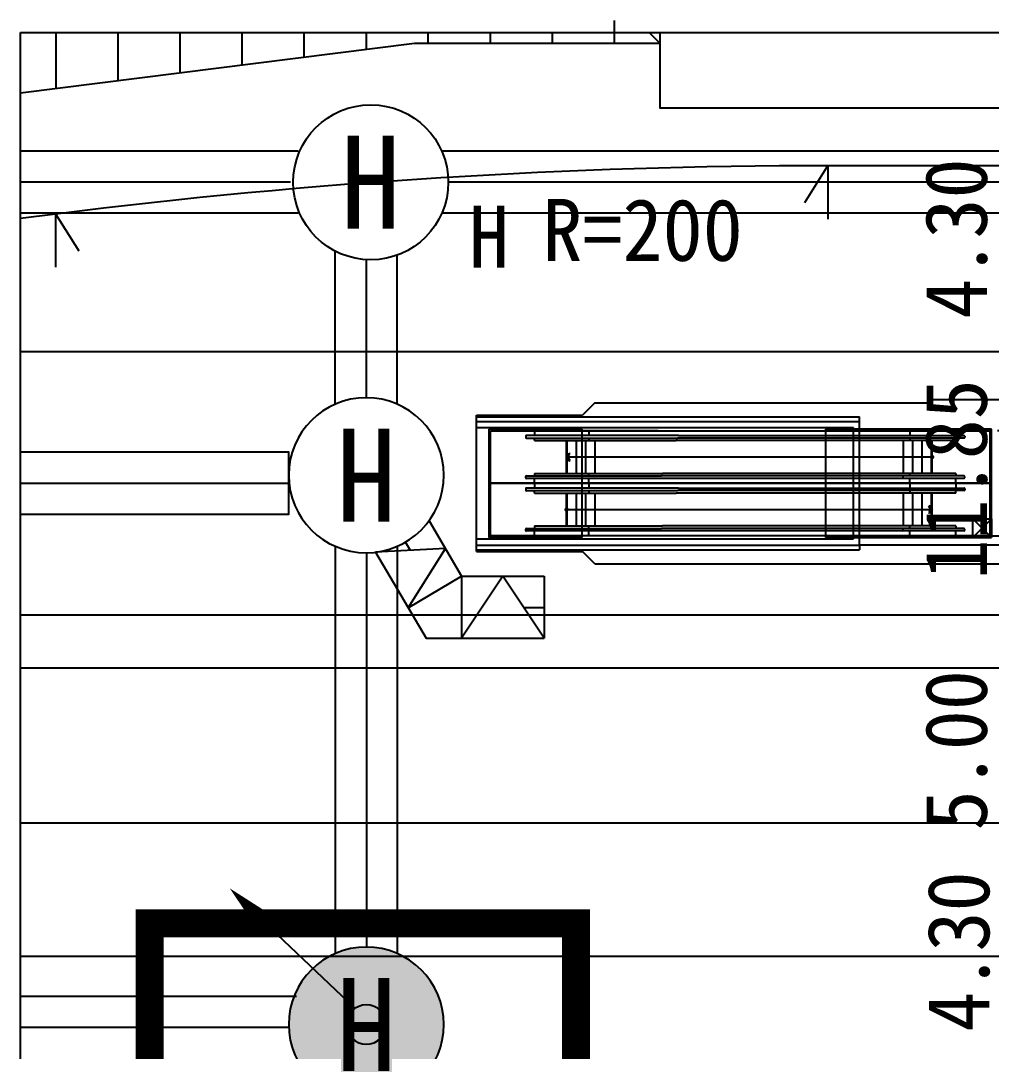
# Model space of a CAD drawing. Extents: x -8229 to 17635, y -14242 to -4883.
# Drawn here: x -8195 to -7152, y -8771 to -7663 of the extents above; entities that cross this region are included whole.
import ezdxf
from ezdxf.enums import TextEntityAlignment as Align

# ---------------------------------------------------------------- set-up
doc = ezdxf.new("R2010")
doc.units = 0
doc.header["$LTSCALE"] = 100
doc.header["$MEASUREMENT"] = 0
for name, pattern in [('A-HIDDN01', [0.375, 0.25, -0.125]), ('CENTER', [50.8, 31.75, -6.35, 6.35, -6.35]), ('HIDDEN', [9.525, 6.35, -3.175])]:
    doc.linetypes.add(name, pattern=pattern)
doc.layers.get('0').update_dxf_attribs({"linetype": 'CONTINUOUS'})
for name, color, linetype in [('TE-SYMB', 4, 'CONTINUOUS'), ('TI-BASE', 253, 'CONTINUOUS'), ('TN-XXXX', 3, 'CONTINUOUS'), ('TT-BASE', 253, 'CONTINUOUS'), ('TT-MANH', 4, 'CONTINUOUS'), ('TZ-CABL', 4, 'CONTINUOUS'), ('TZ-PATT', 254, 'CONTINUOUS')]:
    doc.layers.add(name, color=color, linetype=linetype)
doc.styles.get("Standard").update_dxf_attribs({"font": 'GulimChe.ttf'})
doc.linetypes.add('TRACKS', pattern='A,0.15,[130,ltypeshp.shx,S=0.25,R=0,X=0,Y=0],0.15', length=0.3)
doc.linetypes.add('ZIGZAG', pattern='A,0.0001,-0.2,[131,ltypeshp.shx,S=0.2,R=0,X=-0.2,Y=0],-0.4,[131,ltypeshp.shx,S=0.2,R=180,X=0.2,Y=0],-0.2', length=0.8001)

# ---------------------------------------------------------------- blocks, each defined once
blk = doc.blocks.new('맨홀')
at = {"layer": 'TT-MANH'}
blk.add_circle((202880.638, 234010.238), 2.5, dxfattribs=at)
at = {"layer": 'TT-MANH', "extrusion": (5.48271e-08, 3.84622e-07, 1)}
blk.add_text('H', height=3, rotation=0, dxfattribs=at).set_placement((202880.638, 234010.238, 0.101), align=Align.MIDDLE)
blk = doc.blocks.new('EZUT111')
at = {"color": 0, "linetype": 'ByBlock', "lineweight": -2}
blk.add_line((0.356, 0.525), (4.117, 4.085), dxfattribs=at)
blk.add_lwpolyline([(4.403, 4.395, 0, 0.745, 0), (3.121, 3.143, 0.745, 0.745, 0)], format="xyseb", dxfattribs=at)
blk.add_circle((0, 0), 0.635, dxfattribs=at)

msp = doc.modelspace()

# ---------------------------------------------------------------- hatches: boundary and pattern name
at = {"layer": 'TZ-PATT'}
h = msp.add_hatch(color=256, dxfattribs=at)
h.dxf.hatch_style = 1
h.paths.add_polyline_path([(-7906.6, -8742.7, 1), (-7739.9, -8742.7, 1)])

# ---------------------------------------------------------------- linework, layer by layer
at = {"layer": 'TI-BASE'}
for p, q in [((-7577.7, -8074.2), (-7591, -8087.6)), ((-7577.7, -8074.2), (-7220.7, -8074.2)), ((-7220.7, -8074.2), (-7217.4, -8070.9)), ((-6592.9, -8070.9), (-7217.4, -8070.9)), ((-7704.8, -8233.9), (-7704.8, -8087.6)), ((-7704.8, -8087.6), (-7591, -8087.6)), ((-7704.8, -8089.2), (-7293.1, -8089.2)), ((-7293.1, -8094.2), (-7293.1, -8089.2)), ((-7704.8, -8094.2), (-7293.1, -8094.2)), ((-7293.1, -8227.2), (-7293.1, -8094.2)), ((-7704.8, -8100.9), (-7299.8, -8100.9)), ((-7651.8, -8110.1), (-7651.8, -8111.5)), ((-7487.7, -8109.4), (-7651.2, -8109.4)), ((-7642.5, -8104.2), (-7642.5, -8109.4)), ((-7584.1, -8104.2), (-7584.1, -8109.4)), ((-7487.7, -8109.4), (-7180.9, -8109.4)), ((-7299.8, -8220.6), (-7299.8, -8100.9)), ((-7239.1, -8104.2), (-7239.1, -8109.4)), ((-7189.6, -8104.2), (-7189.6, -8109.4)), ((-7180.2, -8110.1), (-7180.2, -8111.5)), ((-7651.2, -8112.1), (-7488.9, -8112.1)), ((-7642.5, -8114.8), (-7642.5, -8112.1)), ((-7642.5, -8114.8), (-7490.1, -8114.8)), ((-7608.1, -8150.1), (-7608.1, -8114.8)), ((-7607.3, -8150.1), (-7607.3, -8114.8)), ((-7597.3, -8150.1), (-7597.3, -8114.8)), ((-7587.3, -8150.1), (-7587.3, -8114.8)), ((-7584.1, -8112.1), (-7584.1, -8114.8)), ((-7577.3, -8150.1), (-7577.3, -8114.8)), ((-7189.6, -8114.8), (-7490.1, -8114.8)), ((-7180.9, -8112.1), (-7488.9, -8112.1)), ((-7246, -8150.1), (-7246, -8114.8)), ((-7239.1, -8112.1), (-7239.1, -8114.8)), ((-7236, -8150.1), (-7236, -8114.8)), ((-7226, -8150.1), (-7226, -8114.8)), ((-7216, -8150.1), (-7216, -8114.8)), ((-7215.2, -8150.1), (-7215.2, -8114.8)), ((-7189.6, -8114.8), (-7189.6, -8112.1)), ((-7608.1, -8132.5), (-7605.7, -8128.2)), ((-7608.1, -8132.5), (-7605.7, -8136.7)), ((-7606.7, -8132.5), (-7604.6, -8128.8)), ((-7606.7, -8132.5), (-7604.6, -8136.1)), ((-7605.7, -8128.2), (-7604.6, -8128.8)), ((-7605.7, -8136.7), (-7604.6, -8136.1)), ((-7651.8, -8154.9), (-7651.8, -8153.5)), ((-7651.2, -8152.8), (-7506.2, -8152.8)), ((-7507.4, -8155.5), (-7651.2, -8155.5)), ((-7642.5, -8150.1), (-7505, -8150.1)), ((-7642.5, -8150.1), (-7642.5, -8152.8)), ((-7642.5, -8160.7), (-7642.5, -8155.5)), ((-7584.1, -8152.8), (-7584.1, -8150.1)), ((-7584.1, -8160.7), (-7584.1, -8155.5)), ((-7180.9, -8155.5), (-7507.4, -8155.5)), ((-7180.9, -8152.8), (-7506.2, -8152.8)), ((-7189.6, -8150.1), (-7505, -8150.1)), ((-7246.5, -8154.9), (-7246.5, -8153.5)), ((-7239.1, -8152.8), (-7239.1, -8150.1)), ((-7239.1, -8160.7), (-7239.1, -8155.5)), ((-7189.6, -8150.1), (-7189.6, -8152.8)), ((-7189.6, -8160.7), (-7189.6, -8155.5)), ((-7180.2, -8154.9), (-7180.2, -8153.5)), ((-7651.8, -8166.6), (-7651.8, -8168)), ((-7487.7, -8165.9), (-7651.2, -8165.9)), ((-7642.5, -8160.7), (-7642.5, -8165.9)), ((-7584.1, -8160.7), (-7584.1, -8165.9)), ((-7487.7, -8165.9), (-7180.9, -8165.9)), ((-7239.1, -8160.7), (-7239.1, -8165.9)), ((-7189.6, -8160.7), (-7189.6, -8165.9)), ((-7180.2, -8166.6), (-7180.2, -8168)), ((-7651.2, -8168.6), (-7488.9, -8168.6)), ((-7642.5, -8171.3), (-7642.5, -8168.6)), ((-7642.5, -8171.3), (-7490.1, -8171.3)), ((-7608.1, -8206.6), (-7608.1, -8171.3)), ((-7607.3, -8206.6), (-7607.3, -8171.3)), ((-7597.3, -8206.6), (-7597.3, -8171.3)), ((-7587.3, -8206.6), (-7587.3, -8171.3)), ((-7584.1, -8168.6), (-7584.1, -8171.3)), ((-7577.3, -8206.6), (-7577.3, -8171.3)), ((-7189.6, -8171.3), (-7490.1, -8171.3)), ((-7180.9, -8168.6), (-7488.9, -8168.6)), ((-7246, -8206.6), (-7246, -8171.3)), ((-7239.1, -8168.6), (-7239.1, -8171.3)), ((-7236, -8206.6), (-7236, -8171.3)), ((-7226, -8206.6), (-7226, -8171.3)), ((-7216, -8206.6), (-7216, -8171.3)), ((-7215.2, -8206.6), (-7215.2, -8171.3)), ((-7189.6, -8171.3), (-7189.6, -8168.6)), ((-7217.6, -8184.7), (-7218.6, -8185.3)), ((-7216.6, -8189), (-7218.6, -8185.3)), ((-7216.6, -8189), (-7218.6, -8192.6)), ((-7215.2, -8189), (-7217.6, -8184.7)), ((-7215.2, -8189), (-7217.6, -8193.2)), ((-7217.6, -8193.2), (-7218.6, -8192.6)), ((-7651.8, -8211.4), (-7651.8, -8210)), ((-7651.2, -8209.3), (-7506.2, -8209.3)), ((-7642.5, -8206.6), (-7505, -8206.6)), ((-7642.5, -8206.6), (-7642.5, -8209.3)), ((-7584.1, -8209.3), (-7584.1, -8206.6)), ((-7180.9, -8209.3), (-7506.2, -8209.3)), ((-7189.6, -8206.6), (-7505, -8206.6)), ((-7246.5, -8211.4), (-7246.5, -8210)), ((-7239.1, -8209.3), (-7239.1, -8206.6)), ((-7189.6, -8206.6), (-7189.6, -8209.3)), ((-7180.2, -8211.4), (-7180.2, -8210)), ((-7704.8, -8220.6), (-7299.8, -8220.6)), ((-7507.4, -8212), (-7651.2, -8212)), ((-7642.5, -8217.2), (-7642.5, -8212)), ((-7584.1, -8217.2), (-7584.1, -8212)), ((-7180.9, -8212), (-7507.4, -8212)), ((-7239.1, -8217.2), (-7239.1, -8212)), ((-7189.6, -8217.2), (-7189.6, -8212)), ((-7704.8, -8227.2), (-7293.1, -8227.2)), ((-7704.8, -8232.2), (-7293.1, -8232.2)), ((-7293.1, -8227.2), (-7293.1, -8232.2)), ((-7704.8, -8233.9), (-7591, -8233.9)), ((-7577.7, -8247.2), (-7591, -8233.9)), ((-7577.7, -8247.2), (-7094.9, -8247.2))]:
    msp.add_line(p, q, dxfattribs=at)
at = {"layer": 'TI-BASE', "linetype": 'HIDDEN'}
for p, q in [((-6485.4, -8094.2), (-7293.1, -8094.2)), ((-7061.6, -8227.2), (-7293.1, -8227.2))]:
    msp.add_line(p, q, dxfattribs=at)
at = {"layer": 'TI-BASE', "linetype": 'A-HIDDN01'}
for p, q in [((-6894.9, -8104.2), (-7153.2, -8104.2)), ((-7153.2, -8217.2), (-7048.2, -8217.2))]:
    msp.add_line(p, q, dxfattribs=at)
at = {"layer": 'TI-BASE', "linetype": 'CENTER'}
for p, q in [((-7171.6, -8198.9), (-7151.6, -8218.9)), ((-7151.6, -8198.9), (-7171.6, -8218.9))]:
    msp.add_line(p, q, dxfattribs=at)
at = {"layer": 'TI-BASE', "linetype": 'HIDDEN', "ltscale": 2000}
for points in [[(-7691.4, -8102.6), (-7691.4, -8218.9), (-7591.4, -8218.9), (-7591.4, -8102.6)], [(-7329.9, -8102.6), (-7329.9, -8218.9), (-7151.6, -8218.9), (-7151.6, -8102.6)]]:
    msp.add_lwpolyline(points, close=True, dxfattribs=at)
at = {"layer": 'TI-BASE'}
for points in [[(-7689.8, -8104.2), (-7153.2, -8104.2), (-7153.2, -8160.7), (-7689.8, -8160.7)], [(-7689.8, -8160.7), (-7153.2, -8160.7), (-7153.2, -8217.2), (-7689.8, -8217.2)]]:
    msp.add_lwpolyline(points, close=True, dxfattribs=at)
for points in [[(-7509.7, -8104.2), (-7642.3, -8104.2)], [(-7215.2, -8132.5), (-7608.1, -8132.5)], [(-7509.7, -8160.7), (-7642.3, -8160.7)], [(-7509.7, -8160.7), (-7642.3, -8160.7)], [(-7608.1, -8189), (-7215.2, -8189)], [(-7509.7, -8217.2), (-7642.3, -8217.2)]]:
    msp.add_lwpolyline(points, dxfattribs=at)
at = {"layer": 'TI-BASE', "const_width": 2.29, "flags": 128}
for points in [[(-7214.5, -8131.6, 1), (-7215.9, -8133.4, 1)], [(-7608.8, -8188.1, -1), (-7607.3, -8189.9, -1)]]:
    msp.add_lwpolyline(points, format="xyb", close=True, dxfattribs=at)
at = {"layer": 'TI-BASE', "linetype": 'A-HIDDN01', "ltscale": 1.5}
msp.add_lwpolyline([(-7171.6, -8198.9), (-7151.6, -8198.9), (-7151.6, -8218.9), (-7171.6, -8218.9)], close=True, dxfattribs=at)
at = {"layer": 'TI-BASE'}
for centre, start, end in [((-7651.2, -8110.1), 90, 180), ((-7651.2, -8111.5), 180, 270), ((-7180.9, -8110.1), 0, 90), ((-7180.9, -8111.5), 270, 0), ((-7651.2, -8153.5), 90, 180), ((-7651.2, -8154.9), 180, 270), ((-7247.2, -8153.5), 0, 90), ((-7247.2, -8154.9), 270, 0), ((-7180.9, -8153.5), 0, 90), ((-7180.9, -8154.9), 270, 0), ((-7651.2, -8166.6), 90, 180), ((-7180.9, -8166.6), 0, 90), ((-7651.2, -8168), 180, 270), ((-7180.9, -8168), 270, 0), ((-7651.2, -8210), 90, 180), ((-7651.2, -8211.4), 180, 270), ((-7247.2, -8210), 0, 90), ((-7247.2, -8211.4), 270, 0), ((-7180.9, -8210), 0, 90), ((-7180.9, -8211.4), 270, 0)]:
    msp.add_arc(centre, 0.667, start, end, dxfattribs=at)
at = {"layer": 'TN-XXXX'}
msp.add_lwpolyline([(-8194.7, -7676), (-4789.9, -7676), (-4789.9, -9798.4), (-8194.7, -9798.4)], close=True, dxfattribs=at)
at = {"layer": 'TN-XXXX', "const_width": 30, "elevation": 0}
msp.add_lwpolyline([(-8056, -8633.7), (-7598, -8633.7), (-7598, -9106.3), (-8056, -9106.3)], close=True, dxfattribs=at)
at = {"layer": 'TT-BASE'}
for p, q in [((-7327.2, -7819), (-7352.3, -7859.2)), ((-7327.2, -7819), (-7352.3, -7859.2)), ((-7327.2, -7819), (-7327.2, -7876.6)), ((-7327.2, -7819), (-7327.2, -7876.6)), ((-8157.3, -7870.9), (-8157.3, -7928.5)), ((-8157.3, -7870.9), (-8132.2, -7911)), ((-8157.3, -7870.9), (-8157.3, -7928.5)), ((-8157.3, -7870.9), (-8132.2, -7911)), ((-8194.7, -8019.1), (-4789.9, -8019.1)), ((-4789.9, -8302.4), (-8194.7, -8302.4)), ((-8194.7, -8359.1), (-4789.9, -8359.1)), ((-8194.7, -8525.7), (-4789.9, -8525.7)), ((-8194.7, -8669.1), (-4789.9, -8669.1))]:
    msp.add_line(p, q, dxfattribs=at)
at = {"layer": 'TT-BASE', "flags": 128}
for points in [[(-7556.6, -7688.1), (-7556.6, -7663.3)], [(-8156.6, -7736.4), (-8156.6, -7676)], [(-8089.9, -7728), (-8089.9, -7676)], [(-8023.2, -7719.7), (-8023.2, -7676)], [(-7956.6, -7711.3), (-7956.6, -7676)], [(-7889.9, -7702.9), (-7889.9, -7676)], [(-7823.2, -7694.6), (-7823.2, -7676)], [(-7756.6, -7688.1), (-7756.6, -7676)], [(-7689.9, -7688.1), (-7689.9, -7676)], [(-7623.2, -7688.1), (-7623.2, -7676)], [(-7519.4, -7676), (-7507.5, -7688.1)], [(-4789.9, -7757.3), (-7507.5, -7757.3), (-7507.5, -7676)], [(-7507.5, -7688.1), (-7771.3, -7688.1), (-8194.7, -7741.2)]]:
    msp.add_lwpolyline(points, dxfattribs=at)
msp.add_lwpolyline([(-8194.7, -7875.6), (-8157.3, -7870.9, -0.03122), (-7327.2, -7819), (-4789.9, -7819)], format="xyb", dxfattribs=at)
at = {"layer": 'TZ-CABL', "ltscale": 5}
for p, q in [((-7896.3, -7803.8), (-8194.7, -7803.8)), ((-7896.3, -7870.5), (-8194.7, -7870.5)), ((-7632.2, -8260.7), (-7632.2, -8327.4)), ((-7898.2, -8712.4), (-8194.7, -8712.4))]:
    msp.add_line(p, q, dxfattribs=at)
at = {"layer": 'TZ-CABL', "linetype": 'ByBlock', "ltscale": 5}
for points in [[(-5566.3, -7803.8), (-7742.1, -7803.8)], [(-5566.3, -7870.5), (-7742.1, -7870.5)], [(-7856.6, -8075.7), (-7856.6, -7911.2)], [(-7789.9, -8075.7), (-7789.9, -7915.4)], [(-7856.6, -8228.5), (-7856.6, -8666.3)], [(-7789.9, -8228.5), (-7789.9, -8666.3)]]:
    msp.add_lwpolyline(points, dxfattribs=at)
at = {"layer": 'TZ-CABL', "linetype": 'TRACKS', "ltscale": 1.3, "flags": 128}
for points in [[(-7904.6, -7837.1), (-8194.7, -7837.1)], [(-5573.2, -7837.1), (-7735.1, -7837.1)], [(-7906.5, -8745.8), (-8194.7, -8745.8)]]:
    msp.add_lwpolyline(points, dxfattribs=at)
at = {"layer": 'TZ-CABL', "linetype": 'ZIGZAG', "ltscale": 1.6}
for points in [[(-7823.2, -8068.8), (-7823.2, -7920.3)], [(-8194.7, -8160.7), (-7906.6, -8160.7)], [(-7823.2, -8235.4), (-7823.2, -8659.4)]]:
    msp.add_lwpolyline(points, dxfattribs=at)
at = {"layer": 'TZ-CABL', "ltscale": 5}
for points in [[(-8194.7, -8194.1), (-7906.6, -8194.1), (-7906.6, -8127.4), (-8194.7, -8127.4)], [(-7755.8, -8201.1), (-7720.8, -8260.7)], [(-7755.8, -8201.1), (-7720.8, -8260.7), (-7632.2, -8260.7)], [(-7778.3, -8294.5), (-7738.3, -8230.9), (-7813.3, -8234.8)], [(-7813.3, -8234.8), (-7759, -8327.4), (-7632.2, -8327.4)], [(-7778.3, -8294.5), (-7720.8, -8260.7), (-7720.8, -8327.4)], [(-7632.2, -8327.4), (-7676.5, -8260.7), (-7720.8, -8327.4)], [(-7654.4, -8294.1), (-7632.2, -8294.1)]]:
    msp.add_lwpolyline(points, dxfattribs=at)
at = {"layer": 'TZ-CABL', "linetype": 'ZIGZAG', "ltscale": 0.9}
msp.add_lwpolyline([(-7775.8, -8232.9), (-7781, -8224)], dxfattribs=at)

# ---------------------------------------------------------------- block references
at = {"layer": 'TE-SYMB', "xscale": -33.33333333324443, "yscale": 33.33333333324443, "zscale": 33.33333333324443, "rotation": 6.216627213007087e-09}
msp.add_blockref('EZUT111', (-7823.2, -8742.7), dxfattribs=at)
at = {"layer": 'TT-MANH', "linetype": 'ByBlock', "xscale": 33.33333333324443, "yscale": 33.33333333324443, "zscale": 33.33333333324443}
msp.add_blockref('맨홀', (-6770506.4, -7808178.4), dxfattribs=at)
at = {"layer": 'TT-MANH', "linetype": 'ByBlock', "xscale": -33.33333333324443, "yscale": 33.33333333324443, "zscale": 33.33333333324443, "rotation": 180}
for p in [(-6770511.2, 7792189.2), (-6770511.2, 7791598.6)]:
    msp.add_blockref('맨홀', p, dxfattribs=at)

# ---------------------------------------------------------------- texts
at = {"layer": 'TT-BASE'}
for s, rotation, p in [('4.30', 89.9998, (-7156.4, -7983.8)), ('R=200', 0.0004, (-7634.1, -7921.6)), ('11.85', 89.9998, (-7156.4, -8264.2)), ('5.00', 89.9998, (-7156.4, -8533.9)), ('4.30', 89.9998, (-7153.8, -8750.3))]:
    msp.add_text(s, height=66.67, rotation=rotation, dxfattribs=at).set_placement(p)
msp.add_text('H', height=66.7, rotation=0.0004, dxfattribs=at).set_placement((-7691.4, -7895.7), align=Align.MIDDLE_CENTER)

doc.saveas('drawing.dxf')
